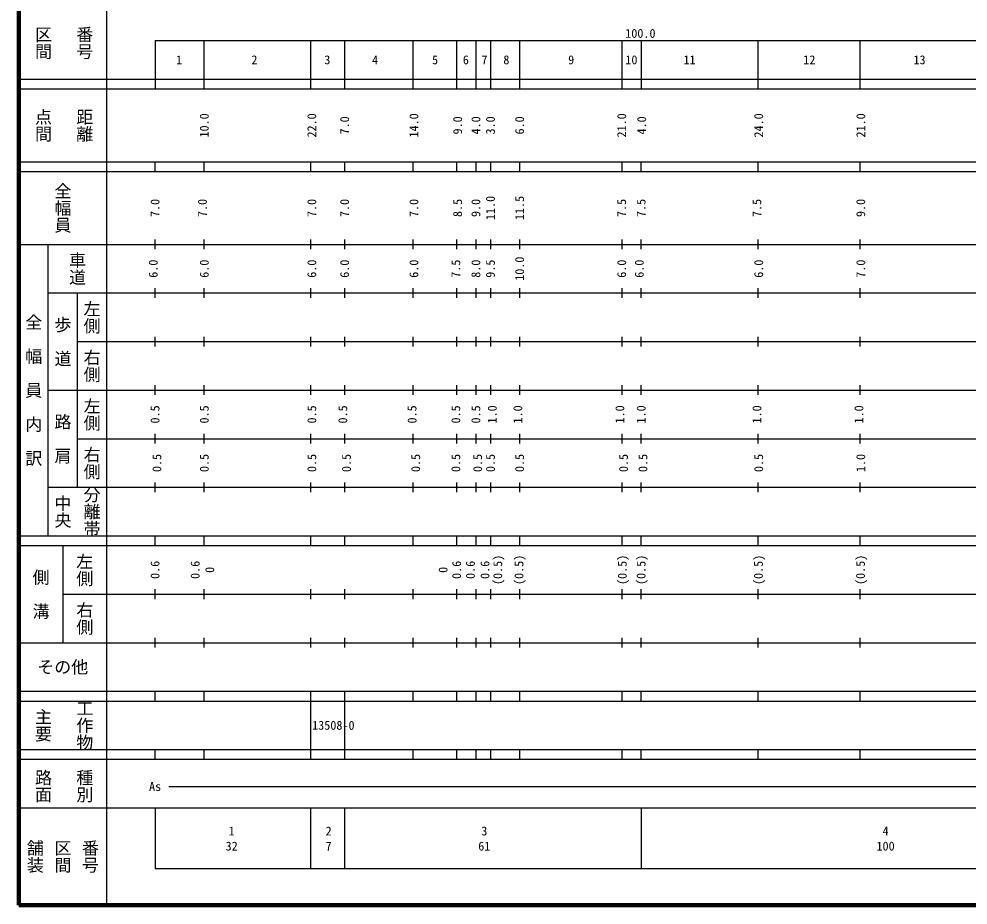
# Model space of a CAD drawing. Units: millimetres on the paper, enlarged 1000 times. Extents: x 40000 to 680000, y 20000 to 380000.
# Drawn here: x 40000 to 235250, y 20000 to 202409 of the extents above; entities that cross this region are included whole.
import ezdxf
from ezdxf.enums import TextEntityAlignment as Align

# ---------------------------------------------------------------- set-up
doc = ezdxf.new("R2010")
doc.units = ezdxf.units.MM
doc.header["$LTSCALE"] = 1000
doc.layers.add('M-TTL', color=2, linetype='Continuous', lineweight=140)
doc.layers.add('M-TTL-BAND', color=7, linetype='Continuous', lineweight=25)
doc.styles.add('@ＭＳ ゴシック', font='')
doc.styles.add('ＭＳ ゴシック', font='')
doc.styles.get('@ＭＳ ゴシック').set_extended_font_data('@MS Gothic')
doc.styles.get('ＭＳ ゴシック').set_extended_font_data('MS Gothic')

msp = doc.modelspace()

# ---------------------------------------------------------------- linework, layer by layer
at = {"layer": 'M-TTL'}
for p, q in [((40000, 380000), (40000, 20000)), ((40000, 20000), (680000, 20000))]:
    msp.add_line(p, q, dxfattribs=at)
at = {"layer": 'M-TTL-BAND'}
for p, q in [((58000, 370000), (58000, 20000)), ((68000, 198000), (579000, 198000)), ((68000, 198000), (68000, 188000)), ((78000, 198000), (78000, 188000)), ((100000, 198000), (100000, 188000)), ((107000, 198000), (107000, 188000)), ((121000, 198000), (121000, 188000)), ((130000, 198000), (130000, 188000)), ((134000, 198000), (134000, 188000)), ((137000, 198000), (137000, 188000)), ((143000, 198000), (143000, 188000)), ((164000, 198000), (164000, 188000)), ((168000, 198000), (168000, 188000)), ((192000, 198000), (192000, 188000)), ((213000, 198000), (213000, 188000)), ((40000, 190000), (579000, 190000)), ((40000, 188000), (579000, 188000)), ((40000, 173000), (579000, 173000)), ((68000, 171000), (68000, 173000)), ((78000, 173000), (78000, 171000)), ((100000, 173000), (100000, 171000)), ((107000, 173000), (107000, 171000)), ((121000, 173000), (121000, 171000)), ((130000, 173000), (130000, 171000)), ((134000, 173000), (134000, 171000)), ((137000, 173000), (137000, 171000)), ((143000, 173000), (143000, 171000)), ((164000, 173000), (164000, 171000)), ((168000, 171000), (168000, 173000)), ((192000, 173000), (192000, 171000)), ((213000, 173000), (213000, 171000)), ((40000, 171000), (579000, 171000)), ((68000, 155000), (68000, 157000)), ((78000, 157000), (78000, 155000)), ((100000, 157000), (100000, 155000)), ((107000, 157000), (107000, 155000)), ((121000, 157000), (121000, 155000)), ((130000, 157000), (130000, 155000)), ((134000, 157000), (134000, 155000)), ((137000, 157000), (137000, 155000)), ((143000, 157000), (143000, 155000)), ((164000, 157000), (164000, 155000)), ((168000, 155000), (168000, 157000)), ((192000, 157000), (192000, 155000)), ((213000, 157000), (213000, 155000)), ((40000, 156000), (579000, 156000)), ((46000, 96000), (46000, 156000)), ((68000, 145000), (68000, 147000)), ((78000, 147000), (78000, 145000)), ((100000, 147000), (100000, 145000)), ((107000, 147000), (107000, 145000)), ((121000, 147000), (121000, 145000)), ((130000, 147000), (130000, 145000)), ((134000, 147000), (134000, 145000)), ((137000, 147000), (137000, 145000)), ((143000, 147000), (143000, 145000)), ((164000, 147000), (164000, 145000)), ((168000, 145000), (168000, 147000)), ((192000, 147000), (192000, 145000)), ((213000, 147000), (213000, 145000)), ((46000, 146000), (579000, 146000)), ((52000, 146000), (52000, 106000)), ((68000, 135000), (68000, 137000)), ((78000, 137000), (78000, 135000)), ((100000, 137000), (100000, 135000)), ((107000, 137000), (107000, 135000)), ((121000, 137000), (121000, 135000)), ((130000, 137000), (130000, 135000)), ((134000, 137000), (134000, 135000)), ((137000, 137000), (137000, 135000)), ((143000, 137000), (143000, 135000)), ((164000, 137000), (164000, 135000)), ((168000, 135000), (168000, 137000)), ((192000, 137000), (192000, 135000)), ((213000, 137000), (213000, 135000)), ((52000, 136000), (579000, 136000)), ((68000, 125000), (68000, 127000)), ((78000, 127000), (78000, 125000)), ((100000, 127000), (100000, 125000)), ((107000, 127000), (107000, 125000)), ((121000, 127000), (121000, 125000)), ((130000, 127000), (130000, 125000)), ((134000, 127000), (134000, 125000)), ((137000, 127000), (137000, 125000)), ((143000, 127000), (143000, 125000)), ((164000, 127000), (164000, 125000)), ((168000, 125000), (168000, 127000)), ((192000, 127000), (192000, 125000)), ((213000, 127000), (213000, 125000)), ((46000, 126000), (579000, 126000)), ((52000, 116000), (579000, 116000)), ((68000, 115000), (68000, 117000)), ((78000, 117000), (78000, 115000)), ((100000, 117000), (100000, 115000)), ((107000, 117000), (107000, 115000)), ((121000, 117000), (121000, 115000)), ((130000, 117000), (130000, 115000)), ((134000, 117000), (134000, 115000)), ((137000, 117000), (137000, 115000)), ((143000, 117000), (143000, 115000)), ((164000, 117000), (164000, 115000)), ((168000, 115000), (168000, 117000)), ((192000, 117000), (192000, 115000)), ((213000, 117000), (213000, 115000)), ((46000, 106000), (579000, 106000)), ((68000, 105000), (68000, 107000)), ((78000, 107000), (78000, 105000)), ((100000, 107000), (100000, 105000)), ((107000, 107000), (107000, 105000)), ((121000, 107000), (121000, 105000)), ((130000, 107000), (130000, 105000)), ((134000, 107000), (134000, 105000)), ((137000, 107000), (137000, 105000)), ((143000, 107000), (143000, 105000)), ((164000, 107000), (164000, 105000)), ((168000, 105000), (168000, 107000)), ((192000, 107000), (192000, 105000)), ((213000, 107000), (213000, 105000)), ((40000, 96000), (579000, 96000)), ((68000, 94000), (68000, 96000)), ((78000, 96000), (78000, 94000)), ((100000, 96000), (100000, 94000)), ((107000, 96000), (107000, 94000)), ((121000, 96000), (121000, 94000)), ((130000, 96000), (130000, 94000)), ((134000, 96000), (134000, 94000)), ((137000, 96000), (137000, 94000)), ((143000, 96000), (143000, 94000)), ((164000, 96000), (164000, 94000)), ((168000, 94000), (168000, 96000)), ((192000, 96000), (192000, 94000)), ((213000, 96000), (213000, 94000)), ((40000, 94000), (579000, 94000)), ((49000, 94000), (49000, 74000)), ((49000, 84000), (579000, 84000)), ((68000, 83000), (68000, 85000)), ((78000, 85000), (78000, 83000)), ((100000, 85000), (100000, 83000)), ((107000, 85000), (107000, 83000)), ((121000, 85000), (121000, 83000)), ((130000, 85000), (130000, 83000)), ((134000, 85000), (134000, 83000)), ((137000, 85000), (137000, 83000)), ((143000, 85000), (143000, 83000)), ((164000, 85000), (164000, 83000)), ((168000, 83000), (168000, 85000)), ((192000, 85000), (192000, 83000)), ((213000, 85000), (213000, 83000)), ((68000, 73000), (68000, 75000)), ((78000, 75000), (78000, 73000)), ((100000, 75000), (100000, 73000)), ((107000, 75000), (107000, 73000)), ((121000, 75000), (121000, 73000)), ((130000, 75000), (130000, 73000)), ((134000, 75000), (134000, 73000)), ((137000, 75000), (137000, 73000)), ((143000, 75000), (143000, 73000)), ((164000, 75000), (164000, 73000)), ((168000, 73000), (168000, 75000)), ((192000, 75000), (192000, 73000)), ((213000, 75000), (213000, 73000)), ((40000, 74000), (579000, 74000)), ((40000, 64000), (579000, 64000)), ((68000, 62000), (68000, 64000)), ((78000, 64000), (78000, 62000)), ((100000, 64000), (100000, 52000)), ((107000, 64000), (107000, 52000)), ((121000, 64000), (121000, 62000)), ((130000, 64000), (130000, 62000)), ((134000, 64000), (134000, 62000)), ((137000, 64000), (137000, 62000)), ((143000, 64000), (143000, 62000)), ((164000, 64000), (164000, 62000)), ((168000, 62000), (168000, 64000)), ((192000, 64000), (192000, 62000)), ((213000, 64000), (213000, 62000)), ((40000, 62000), (579000, 62000)), ((40000, 52000), (579000, 52000)), ((68000, 50000), (68000, 52000)), ((78000, 52000), (78000, 50000)), ((100000, 52000), (100000, 50000)), ((107000, 52000), (107000, 50000)), ((121000, 52000), (121000, 50000)), ((130000, 52000), (130000, 50000)), ((134000, 52000), (134000, 50000)), ((137000, 52000), (137000, 50000)), ((143000, 52000), (143000, 50000)), ((164000, 52000), (164000, 50000)), ((168000, 50000), (168000, 52000)), ((192000, 52000), (192000, 50000)), ((213000, 52000), (213000, 50000)), ((40000, 50000), (579000, 50000)), ((70805, 44406), (417744, 44406)), ((40000, 40000), (579000, 40000)), ((68000, 40000), (68000, 27500)), ((100000, 40000), (100000, 27500)), ((107000, 40000), (107000, 27500)), ((168000, 40000), (168000, 27500)), ((68000, 27500), (579000, 27500))]:
    msp.add_line(p, q, dxfattribs=at)

# ---------------------------------------------------------------- texts
for s, height, rotation, style, p in [('区間', 2566, 270, '@ＭＳ ゴシック', (45000, 197500)), ('番号', 2566, 270, '@ＭＳ ゴシック', (53500, 197500)), ('点間', 2566, 270, '@ＭＳ ゴシック', (45000, 180500)), ('距離', 2566, 270, '@ＭＳ ゴシック', (53500, 180500)), ('10.0', 1833, 90, 'ＭＳ ゴシック', (78109, 180500)), ('22.0', 1833, 90, 'ＭＳ ゴシック', (100235, 180500)), ('7.0', 1833, 90, 'ＭＳ ゴシック', (106985, 180500)), ('14.0', 1833, 90, 'ＭＳ ゴシック', (121235, 180500)), ('9.0', 1833, 90, 'ＭＳ ゴシック', (130236, 180500)), ('4.0', 1833, 90, 'ＭＳ ゴシック', (133986, 180500)), ('3.0', 1833, 90, 'ＭＳ ゴシック', (136986, 180500)), ('6.0', 1833, 90, 'ＭＳ ゴシック', (142986, 180500)), ('21.0', 1833, 90, 'ＭＳ ゴシック', (163987, 180500)), ('4.0', 1833, 90, 'ＭＳ ゴシック', (168109, 180500)), ('24.0', 1833, 90, 'ＭＳ ゴシック', (192175, 180500)), ('21.0', 1833, 90, 'ＭＳ ゴシック', (213176, 180500)), ('全幅員', 2566, 270, '@ＭＳ ゴシック', (49000, 163500)), ('7.0', 1833, 90, 'ＭＳ ゴシック', (67983, 163500)), ('7.0', 1833, 90, 'ＭＳ ゴシック', (77734, 163500)), ('7.0', 1833, 90, 'ＭＳ ゴシック', (100235, 163500)), ('7.0', 1833, 90, 'ＭＳ ゴシック', (106985, 163500)), ('7.0', 1833, 90, 'ＭＳ ゴシック', (121235, 163500)), ('8.5', 1833, 90, 'ＭＳ ゴシック', (130236, 163500)), ('9.0', 1833, 90, 'ＭＳ ゴシック', (133986, 163500)), ('11.0', 1833, 90, 'ＭＳ ゴシック', (136986, 163500)), ('11.5', 1833, 90, 'ＭＳ ゴシック', (142986, 163500)), ('7.5', 1833, 90, 'ＭＳ ゴシック', (163987, 163500)), ('7.5', 1833, 90, 'ＭＳ ゴシック', (167983, 163500)), ('7.5', 1833, 90, 'ＭＳ ゴシック', (191800, 163500)), ('9.0', 1833, 90, 'ＭＳ ゴシック', (213176, 163500)), ('車道', 2566, 270, '@ＭＳ ゴシック', (52000, 151000)), ('6.0', 1833, 90, 'ＭＳ ゴシック', (67608, 151000)), ('6.0', 1833, 90, 'ＭＳ ゴシック', (78109, 151000)), ('6.0', 1833, 90, 'ＭＳ ゴシック', (100235, 151000)), ('6.0', 1833, 90, 'ＭＳ ゴシック', (106985, 151000)), ('6.0', 1833, 90, 'ＭＳ ゴシック', (121235, 151000)), ('7.5', 1833, 90, 'ＭＳ ゴシック', (129861, 151000)), ('8.0', 1833, 90, 'ＭＳ ゴシック', (133986, 151000)), ('9.5', 1833, 90, 'ＭＳ ゴシック', (136986, 151000)), ('10.0', 1833, 90, 'ＭＳ ゴシック', (142986, 151000)), ('6.0', 1833, 90, 'ＭＳ ゴシック', (163987, 151000)), ('6.0', 1833, 90, 'ＭＳ ゴシック', (167608, 151000)), ('6.0', 1833, 90, 'ＭＳ ゴシック', (192175, 151000)), ('7.0', 1833, 90, 'ＭＳ ゴシック', (213176, 151000)), ('左側', 2566, 270, '@ＭＳ ゴシック', (55000, 141000)), ('全\u3000幅\u3000員\u3000内\u3000訳', 2566, 270, '@ＭＳ ゴシック', (43000, 126000)), ('歩\u3000道', 2566, 270, '@ＭＳ ゴシック', (49000, 136000)), ('右側', 2566, 270, '@ＭＳ ゴシック', (55000, 131000)), ('左側', 2566, 270, '@ＭＳ ゴシック', (55000, 121000)), ('路\u3000肩', 2566, 270, '@ＭＳ ゴシック', (49000, 116000)), ('0.5', 1833, 90, 'ＭＳ ゴシック', (67983, 121000)), ('0.5', 1833, 90, 'ＭＳ ゴシック', (78109, 121000)), ('0.5', 1833, 90, 'ＭＳ ゴシック', (100235, 121000)), ('0.5', 1833, 90, 'ＭＳ ゴシック', (106610, 121000)), ('0.5', 1833, 90, 'ＭＳ ゴシック', (120860, 121000)), ('0.5', 1833, 90, 'ＭＳ ゴシック', (129861, 121000)), ('0.5', 1833, 90, 'ＭＳ ゴシック', (133986, 121000)), ('1.0', 1833, 90, 'ＭＳ ゴシック', (137361, 121000)), ('1.0', 1833, 90, 'ＭＳ ゴシック', (142611, 121000)), ('1.0', 1833, 90, 'ＭＳ ゴシック', (163612, 121000)), ('1.0', 1833, 90, 'ＭＳ ゴシック', (167983, 121000)), ('1.0', 1833, 90, 'ＭＳ ゴシック', (191800, 121000)), ('1.0', 1833, 90, 'ＭＳ ゴシック', (212801, 121000)), ('右側', 2566, 270, '@ＭＳ ゴシック', (55000, 111000)), ('0.5', 1833, 90, 'ＭＳ ゴシック', (68358, 111000)), ('0.5', 1833, 90, 'ＭＳ ゴシック', (78109, 111000)), ('0.5', 1833, 90, 'ＭＳ ゴシック', (100235, 111000)), ('0.5', 1833, 90, 'ＭＳ ゴシック', (107360, 111000)), ('0.5', 1833, 90, 'ＭＳ ゴシック', (121610, 111000)), ('0.5', 1833, 90, 'ＭＳ ゴシック', (129861, 111000)), ('0.5', 1833, 90, 'ＭＳ ゴシック', (134361, 111000)), ('0.5', 1833, 90, 'ＭＳ ゴシック', (136986, 111000)), ('0.5', 1833, 90, 'ＭＳ ゴシック', (142986, 111000)), ('0.5', 1833, 90, 'ＭＳ ゴシック', (164362, 111000)), ('0.5', 1833, 90, 'ＭＳ ゴシック', (168358, 111000)), ('0.5', 1833, 90, 'ＭＳ ゴシック', (192175, 111000)), ('1.0', 1833, 90, 'ＭＳ ゴシック', (213176, 111000)), ('分離帯', 2566, 270, '@ＭＳ ゴシック', (55000, 101000)), ('中央', 2566, 270, '@ＭＳ ゴシック', (49000, 101000)), ('左側', 2566, 270, '@ＭＳ ゴシック', (53500, 89000)), ('0.6', 1833, 90, 'ＭＳ ゴシック', (67983, 89000)), ('0.6', 1833, 90, 'ＭＳ ゴシック', (76234, 89000)), ('0.6', 1833, 90, 'ＭＳ ゴシック', (130027, 89000)), ('0.6', 1833, 90, 'ＭＳ ゴシック', (132861, 89000)), ('0.6', 1833, 90, 'ＭＳ ゴシック', (135861, 89000)), ('(0.5)', 1833, 90, 'ＭＳ ゴシック', (138490, 89000)), ('(0.5)', 1833, 90, 'ＭＳ ゴシック', (142861, 89000)), ('(0.5)', 1833, 90, 'ＭＳ ゴシック', (164112, 89000)), ('(0.5)', 1833, 90, 'ＭＳ ゴシック', (167983, 89000)), ('(0.5)', 1833, 90, 'ＭＳ ゴシック', (192113, 89000)), ('(0.5)', 1833, 90, 'ＭＳ ゴシック', (213114, 89000)), ('側\u3000溝', 2566, 270, '@ＭＳ ゴシック', (44500, 84000)), ('0', 1833, 90, 'ＭＳ ゴシック', (79234, 89000)), ('0', 1833, 90, 'ＭＳ ゴシック', (127236, 89000)), ('右側', 2566, 270, '@ＭＳ ゴシック', (53500, 79000)), ('工作物', 2566, 270, '@ＭＳ ゴシック', (53500, 57000)), ('主要', 2566, 270, '@ＭＳ ゴシック', (45000, 57000)), ('路面', 2566, 270, '@ＭＳ ゴシック', (45000, 44500)), ('種別', 2566, 270, '@ＭＳ ゴシック', (53500, 44500)), ('舗装', 2566, 270, '@ＭＳ ゴシック', (43333, 30000)), ('番号', 2566, 270, '@ＭＳ ゴシック', (54667, 30000)), ('区間', 2566, 270, '@ＭＳ ゴシック', (49000, 30000))]:
    msp.add_text(s, height=height, rotation=rotation, dxfattribs=dict(at, style=style)).set_placement(p, align=Align.MIDDLE_CENTER)
at = {"layer": 'M-TTL-BAND', "style": 'ＭＳ ゴシック'}
for s, height, p in [('100.0', 1833, (167844, 199445)), ('1', 1833, (72939, 194000)), ('2', 1833, (88440, 194000)), ('3', 1833, (103440, 194000)), ('4', 1833, (113274, 194000)), ('5', 1833, (125608, 194000)), ('6', 1833, (131941, 194000)), ('7', 1833, (135775, 194000)), ('8', 1833, (140275, 194000)), ('9', 1833, (153609, 194000)), ('10', 1833, (165998, 194000)), ('11', 1833, (177943, 194000)), ('12', 1833, (202611, 194000)), ('13', 1833, (225278, 194000)), ('その他', 2566, (49000, 69000)), ('13508-0', 1833, (104677, 57000)), ('As', 1833, (68006, 44406)), ('1', 1833, (83753, 35237)), ('2', 1833, (103704, 35237)), ('3', 1833, (135735, 35238)), ('4', 1833, (218288, 35238)), ('32', 1833, (83753, 32130)), ('7', 1833, (103704, 32130)), ('61', 1833, (135735, 32131)), ('100', 1833, (218288, 32131))]:
    msp.add_text(s, height=height, dxfattribs=at).set_placement(p, align=Align.MIDDLE_CENTER)

doc.saveas('drawing.dxf')
